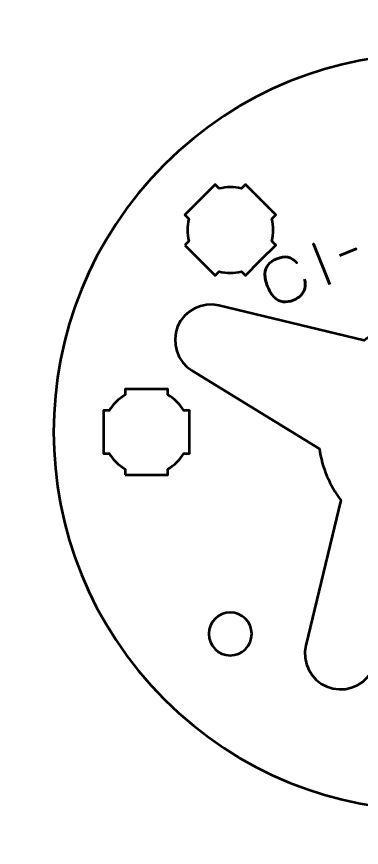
# Model space of a CAD drawing. Header units: centimetres. Extents: x -13.4 to -1.6, y -23.8 to -11.9.
# Drawn here: x -13.41 to -11, y -23.76 to -17.94 of the extents above; entities that cross this region are included whole.
import ezdxf

# ---------------------------------------------------------------- set-up
doc = ezdxf.new("R2010")
doc.units = ezdxf.units.CM
doc.header["$MEASUREMENT"] = 0
doc.layers.add('Layer 1', color=7, linetype='Continuous')

msp = doc.modelspace()

# ---------------------------------------------------------------- linework, layer by layer
at = {"layer": 'Layer 1', "lineweight": 53}
for points, knots in [([(-12.37382, -18.97614), (-11.33912, -17.94144), (-9.66088, -17.94144), (-8.62615, -18.97617), (-8.62615, -18.97617), (-7.59145, -20.01087), (-7.59145, -21.68911), (-8.62615, -22.72381), (-8.62615, -22.72381), (-9.66088, -23.75853), (-11.33912, -23.75853), (-12.37382, -22.72383), (-12.37382, -22.72383), (-13.40855, -21.68911), (-13.40855, -20.01087), (-12.37382, -18.97614)], [0, 0, 0, 0, 0.25, 0.25, 0.25, 0.25, 0.5, 0.5, 0.5, 0.5, 0.75, 0.75, 0.75, 0.75, 1, 1, 1, 1]), ([(-11.3859, -22.34399), (-11.3859, -22.34399), (-11.14161, -21.32786), (-11.14161, -21.32786), (-11.14161, -21.32786), (-11.21907, -21.22404), (-11.27188, -21.10077), (-11.29149, -20.96673), (-11.29149, -20.96673), (-11.29149, -20.96673), (-12.18211, -20.4203), (-12.18211, -20.4203), (-12.18211, -20.4203), (-12.18211, -20.4203), (-12.2177, -20.39442), (-12.2177, -20.39442), (-12.2177, -20.39442), (-12.2177, -20.39442), (-12.24731, -20.36243), (-12.24731, -20.36243), (-12.24731, -20.36243), (-12.24731, -20.36243), (-12.27158, -20.3258), (-12.27158, -20.3258), (-12.27158, -20.3258), (-12.27158, -20.3258), (-12.28904, -20.28514), (-12.28904, -20.28514), (-12.28904, -20.28514), (-12.28904, -20.28514), (-12.29851, -20.24177), (-12.29851, -20.24177), (-12.29851, -20.24177), (-12.29851, -20.24177), (-12.30091, -20.1979), (-12.30091, -20.1979), (-12.30091, -20.1979), (-12.30091, -20.1979), (-12.29552, -20.15384), (-12.29552, -20.15384), (-12.29552, -20.15384), (-12.29552, -20.15384), (-12.28251, -20.11207), (-12.28251, -20.11207), (-12.28251, -20.11207), (-12.28251, -20.11207), (-12.26187, -20.0726), (-12.26187, -20.0726), (-12.26187, -20.0726), (-12.26187, -20.0726), (-12.23453, -20.03764), (-12.23453, -20.03764), (-12.23453, -20.03764), (-12.23453, -20.03764), (-12.20181, -20.00832), (-12.20181, -20.00832), (-12.20181, -20.00832), (-12.20181, -20.00832), (-12.16475, -19.98509), (-12.16475, -19.98509), (-12.16475, -19.98509), (-12.16475, -19.98509), (-12.12366, -19.96867), (-12.12366, -19.96867), (-12.12366, -19.96867), (-12.12366, -19.96867), (-12.08028, -19.9592), (-12.08028, -19.9592), (-12.08028, -19.9592), (-12.08028, -19.9592), (-12.03673, -19.95752), (-12.03673, -19.95752), (-12.03673, -19.95752), (-12.03673, -19.95752), (-11.99326, -19.96438), (-11.99326, -19.96438), (-11.99326, -19.96438), (-11.99326, -19.96438), (-10.97784, -20.20838), (-10.97784, -20.20838), (-10.97784, -20.20838), (-10.87376, -20.13074), (-10.75015, -20.07786), (-10.61575, -20.05837), (-10.61575, -20.05837), (-10.61575, -20.05837), (-10.07031, -19.16787), (-10.07031, -19.16787), (-10.07031, -19.16787), (-10.07031, -19.16787), (-10.04443, -19.1323), (-10.04443, -19.1323), (-10.04443, -19.1323), (-10.04443, -19.1323), (-10.01215, -19.10194), (-10.01215, -19.10194), (-10.01215, -19.10194), (-10.01215, -19.10194), (-9.97478, -19.07798), (-9.97478, -19.07798), (-9.97478, -19.07798), (-9.97478, -19.07798), (-9.93412, -19.06054), (-9.93412, -19.06054), (-9.93412, -19.06054), (-9.93412, -19.06054), (-9.89148, -19.05076), (-9.89148, -19.05076), (-9.89148, -19.05076), (-9.89148, -19.05076), (-9.84761, -19.04835), (-9.84761, -19.04835), (-9.84761, -19.04835), (-9.84761, -19.04835), (-9.80355, -19.05374), (-9.80355, -19.05374), (-9.80355, -19.05374), (-9.80355, -19.05374), (-9.76179, -19.06675), (-9.76179, -19.06675), (-9.76179, -19.06675), (-9.76179, -19.06675), (-9.72232, -19.08739), (-9.72232, -19.08739), (-9.72232, -19.08739), (-9.72232, -19.08739), (-9.68734, -19.11474), (-9.68734, -19.11474), (-9.68734, -19.11474), (-9.68734, -19.11474), (-9.65802, -19.14746), (-9.65802, -19.14746), (-9.65802, -19.14746), (-9.65802, -19.14746), (-9.6348, -19.18452), (-9.6348, -19.18452), (-9.6348, -19.18452), (-9.6348, -19.18452), (-9.61838, -19.22561), (-9.61838, -19.22561), (-9.61838, -19.22561), (-9.61838, -19.22561), (-9.6089, -19.26897), (-9.6089, -19.26897), (-9.6089, -19.26897), (-9.6089, -19.26897), (-9.60753, -19.31327), (-9.60753, -19.31327), (-9.60753, -19.31327), (-9.60753, -19.31327), (-9.61438, -19.35672), (-9.61438, -19.35672), (-9.61438, -19.35672), (-9.61438, -19.35672), (-9.85839, -20.37214), (-9.85839, -20.37214), (-9.85839, -20.37214), (-9.78071, -20.47625), (-9.72783, -20.59991), (-9.70835, -20.73438), (-9.70835, -20.73438), (-9.70835, -20.73438), (-8.81788, -21.27966), (-8.81788, -21.27966), (-8.81788, -21.27966), (-8.81788, -21.27966), (-8.7823, -21.30555), (-8.7823, -21.30555), (-8.7823, -21.30555), (-8.7823, -21.30555), (-8.75268, -21.33754), (-8.75268, -21.33754), (-8.75268, -21.33754), (-8.75268, -21.33754), (-8.72872, -21.3749), (-8.72872, -21.3749), (-8.72872, -21.3749), (-8.72872, -21.3749), (-8.71127, -21.41556), (-8.71127, -21.41556), (-8.71127, -21.41556), (-8.71127, -21.41556), (-8.70149, -21.4582), (-8.70149, -21.4582), (-8.70149, -21.4582), (-8.70149, -21.4582), (-8.69909, -21.50206), (-8.69909, -21.50206), (-8.69909, -21.50206), (-8.69909, -21.50206), (-8.70447, -21.54613), (-8.70447, -21.54613), (-8.70447, -21.54613), (-8.70447, -21.54613), (-8.71779, -21.58863), (-8.71779, -21.58863), (-8.71779, -21.58863), (-8.71779, -21.58863), (-8.73812, -21.62737), (-8.73812, -21.62737), (-8.73812, -21.62737), (-8.73812, -21.62737), (-8.76547, -21.66233), (-8.76547, -21.66233), (-8.76547, -21.66233), (-8.76547, -21.66233), (-8.79819, -21.69165), (-8.79819, -21.69165), (-8.79819, -21.69165), (-8.79819, -21.69165), (-8.83555, -21.71561), (-8.83555, -21.71561), (-8.83555, -21.71561), (-8.83555, -21.71561), (-8.87665, -21.73203), (-8.87665, -21.73203), (-8.87665, -21.73203), (-8.87665, -21.73203), (-8.9197, -21.74077), (-8.9197, -21.74077), (-8.9197, -21.74077), (-8.9197, -21.74077), (-8.96327, -21.74245), (-8.96327, -21.74245), (-8.96327, -21.74245), (-8.96327, -21.74245), (-9.00673, -21.73559), (-9.00673, -21.73559), (-9.00673, -21.73559), (-9.00673, -21.73559), (-10.02281, -21.49209), (-10.02281, -21.49209), (-10.02281, -21.49209), (-10.12675, -21.56947), (-10.25012, -21.62217), (-10.38424, -21.64163), (-10.38424, -21.64163), (-10.38424, -21.64163), (-10.92998, -22.53284), (-10.92998, -22.53284), (-10.92998, -22.53284), (-10.92998, -22.53284), (-10.95585, -22.56842), (-10.95585, -22.56842), (-10.95585, -22.56842), (-10.95585, -22.56842), (-10.98815, -22.59877), (-10.98815, -22.59877), (-10.98815, -22.59877), (-10.98815, -22.59877), (-11.02552, -22.62273), (-11.02552, -22.62273), (-11.02552, -22.62273), (-11.02552, -22.62273), (-11.06588, -22.63945), (-11.06588, -22.63945), (-11.06588, -22.63945), (-11.06588, -22.63945), (-11.10881, -22.64996), (-11.10881, -22.64996), (-11.10881, -22.64996), (-11.10881, -22.64996), (-11.15237, -22.65164), (-11.15237, -22.65164), (-11.15237, -22.65164), (-11.15237, -22.65164), (-11.19645, -22.64624), (-11.19645, -22.64624), (-11.19645, -22.64624), (-11.19645, -22.64624), (-11.23894, -22.63293), (-11.23894, -22.63293), (-11.23894, -22.63293), (-11.23894, -22.63293), (-11.27768, -22.61259), (-11.27768, -22.61259), (-11.27768, -22.61259), (-11.27768, -22.61259), (-11.31264, -22.58525), (-11.31264, -22.58525), (-11.31264, -22.58525), (-11.31264, -22.58525), (-11.34227, -22.55326), (-11.34227, -22.55326), (-11.34227, -22.55326), (-11.34227, -22.55326), (-11.3652, -22.51547), (-11.3652, -22.51547), (-11.3652, -22.51547), (-11.3652, -22.51547), (-11.38191, -22.47511), (-11.38191, -22.47511), (-11.38191, -22.47511), (-11.38191, -22.47511), (-11.3914, -22.43174), (-11.3914, -22.43174), (-11.3914, -22.43174), (-11.3914, -22.43174), (-11.39276, -22.38745), (-11.39276, -22.38745), (-11.39276, -22.38745), (-11.39276, -22.38745), (-11.3859, -22.34399), (-11.3859, -22.34399)], [0, 0, 0, 0, 0.0131579, 0.0131579, 0.0131579, 0.0131579, 0.0263158, 0.0263158, 0.0263158, 0.0263158, 0.0394737, 0.0394737, 0.0394737, 0.0394737, 0.0526316, 0.0526316, 0.0526316, 0.0526316, 0.0657895, 0.0657895, 0.0657895, 0.0657895, 0.0789474, 0.0789474, 0.0789474, 0.0789474, 0.0921053, 0.0921053, 0.0921053, 0.0921053, 0.1052632, 0.1052632, 0.1052632, 0.1052632, 0.1184211, 0.1184211, 0.1184211, 0.1184211, 0.1315789, 0.1315789, 0.1315789, 0.1315789, 0.1447368, 0.1447368, 0.1447368, 0.1447368, 0.1578947, 0.1578947, 0.1578947, 0.1578947, 0.1710526, 0.1710526, 0.1710526, 0.1710526, 0.1842105, 0.1842105, 0.1842105, 0.1842105, 0.1973684, 0.1973684, 0.1973684, 0.1973684, 0.2105263, 0.2105263, 0.2105263, 0.2105263, 0.2236842, 0.2236842, 0.2236842, 0.2236842, 0.2368421, 0.2368421, 0.2368421, 0.2368421, 0.25, 0.25, 0.25, 0.25, 0.2631579, 0.2631579, 0.2631579, 0.2631579, 0.2763158, 0.2763158, 0.2763158, 0.2763158, 0.2894737, 0.2894737, 0.2894737, 0.2894737, 0.3026316, 0.3026316, 0.3026316, 0.3026316, 0.3157895, 0.3157895, 0.3157895, 0.3157895, 0.3289474, 0.3289474, 0.3289474, 0.3289474, 0.3421053, 0.3421053, 0.3421053, 0.3421053, 0.3552632, 0.3552632, 0.3552632, 0.3552632, 0.3684211, 0.3684211, 0.3684211, 0.3684211, 0.3815789, 0.3815789, 0.3815789, 0.3815789, 0.3947368, 0.3947368, 0.3947368, 0.3947368, 0.4078947, 0.4078947, 0.4078947, 0.4078947, 0.4210526, 0.4210526, 0.4210526, 0.4210526, 0.4342105, 0.4342105, 0.4342105, 0.4342105, 0.4473684, 0.4473684, 0.4473684, 0.4473684, 0.4605263, 0.4605263, 0.4605263, 0.4605263, 0.4736842, 0.4736842, 0.4736842, 0.4736842, 0.4868421, 0.4868421, 0.4868421, 0.4868421, 0.5, 0.5, 0.5, 0.5, 0.5131579, 0.5131579, 0.5131579, 0.5131579, 0.5263158, 0.5263158, 0.5263158, 0.5263158, 0.5394737, 0.5394737, 0.5394737, 0.5394737, 0.5526316, 0.5526316, 0.5526316, 0.5526316, 0.5657895, 0.5657895, 0.5657895, 0.5657895, 0.5789474, 0.5789474, 0.5789474, 0.5789474, 0.5921053, 0.5921053, 0.5921053, 0.5921053, 0.6052632, 0.6052632, 0.6052632, 0.6052632, 0.6184211, 0.6184211, 0.6184211, 0.6184211, 0.6315789, 0.6315789, 0.6315789, 0.6315789, 0.6447368, 0.6447368, 0.6447368, 0.6447368, 0.6578947, 0.6578947, 0.6578947, 0.6578947, 0.6710526, 0.6710526, 0.6710526, 0.6710526, 0.6842105, 0.6842105, 0.6842105, 0.6842105, 0.6973684, 0.6973684, 0.6973684, 0.6973684, 0.7105263, 0.7105263, 0.7105263, 0.7105263, 0.7236842, 0.7236842, 0.7236842, 0.7236842, 0.7368421, 0.7368421, 0.7368421, 0.7368421, 0.75, 0.75, 0.75, 0.75, 0.7631579, 0.7631579, 0.7631579, 0.7631579, 0.7763158, 0.7763158, 0.7763158, 0.7763158, 0.7894737, 0.7894737, 0.7894737, 0.7894737, 0.8026316, 0.8026316, 0.8026316, 0.8026316, 0.8157895, 0.8157895, 0.8157895, 0.8157895, 0.8289474, 0.8289474, 0.8289474, 0.8289474, 0.8421053, 0.8421053, 0.8421053, 0.8421053, 0.8552632, 0.8552632, 0.8552632, 0.8552632, 0.8684211, 0.8684211, 0.8684211, 0.8684211, 0.8815789, 0.8815789, 0.8815789, 0.8815789, 0.8947368, 0.8947368, 0.8947368, 0.8947368, 0.9078947, 0.9078947, 0.9078947, 0.9078947, 0.9210526, 0.9210526, 0.9210526, 0.9210526, 0.9342105, 0.9342105, 0.9342105, 0.9342105, 0.9473684, 0.9473684, 0.9473684, 0.9473684, 0.9605263, 0.9605263, 0.9605263, 0.9605263, 0.9736842, 0.9736842, 0.9736842, 0.9736842, 0.9868421, 0.9868421, 0.9868421, 0.9868421, 1, 1, 1, 1]), ([(-12.23245, -19.5418), (-12.23245, -19.5418), (-12.20403, -19.51337), (-12.20403, -19.51337), (-12.20403, -19.51337), (-12.2176, -19.46257), (-12.21758, -19.40891), (-12.20401, -19.35811), (-12.20401, -19.35811), (-12.20401, -19.35811), (-12.23245, -19.32967), (-12.23245, -19.32967), (-12.23245, -19.32967), (-12.23245, -19.32967), (-12.02032, -19.11754), (-12.02032, -19.11754), (-12.02032, -19.11754), (-12.02032, -19.11754), (-11.9919, -19.14595), (-11.9919, -19.14595), (-11.9919, -19.14595), (-11.94109, -19.13238), (-11.88739, -19.13235), (-11.83656, -19.14591), (-11.83656, -19.14591), (-11.83656, -19.14591), (-11.80819, -19.11754), (-11.80819, -19.11754), (-11.80819, -19.11754), (-11.80819, -19.11754), (-11.70536, -19.22036), (-11.70536, -19.22036), (-11.70536, -19.22036), (-11.70536, -19.22036), (-11.70203, -19.22361), (-11.70203, -19.22361), (-11.70203, -19.22361), (-11.70203, -19.22361), (-11.69879, -19.22693), (-11.69879, -19.22693), (-11.69879, -19.22693), (-11.69879, -19.22693), (-11.59606, -19.32967), (-11.59606, -19.32967), (-11.59606, -19.32967), (-11.59606, -19.32967), (-11.62439, -19.358), (-11.62439, -19.358), (-11.62439, -19.358), (-11.6108, -19.40886), (-11.61079, -19.4626), (-11.62438, -19.51347), (-11.62438, -19.51347), (-11.62438, -19.51347), (-11.59606, -19.5418), (-11.59606, -19.5418), (-11.59606, -19.5418), (-11.59606, -19.5418), (-11.69737, -19.64311), (-11.69737, -19.64311), (-11.69737, -19.64311), (-11.69737, -19.64311), (-11.70203, -19.64789), (-11.70203, -19.64789), (-11.70203, -19.64789), (-11.70203, -19.64789), (-11.70681, -19.65255), (-11.70681, -19.65255), (-11.70681, -19.65255), (-11.70681, -19.65255), (-11.80819, -19.75393), (-11.80819, -19.75393), (-11.80819, -19.75393), (-11.80819, -19.75393), (-11.83654, -19.72558), (-11.83654, -19.72558), (-11.83654, -19.72558), (-11.88739, -19.73914), (-11.9411, -19.73913), (-11.99193, -19.72554), (-11.99193, -19.72554), (-11.99193, -19.72554), (-12.02032, -19.75393), (-12.02032, -19.75393), (-12.02032, -19.75393), (-12.02032, -19.75393), (-12.23245, -19.5418), (-12.23245, -19.5418)], [0, 0, 0, 0, 0.0454545, 0.0454545, 0.0454545, 0.0454545, 0.0909091, 0.0909091, 0.0909091, 0.0909091, 0.1363636, 0.1363636, 0.1363636, 0.1363636, 0.1818182, 0.1818182, 0.1818182, 0.1818182, 0.2272727, 0.2272727, 0.2272727, 0.2272727, 0.2727273, 0.2727273, 0.2727273, 0.2727273, 0.3181818, 0.3181818, 0.3181818, 0.3181818, 0.3636364, 0.3636364, 0.3636364, 0.3636364, 0.4090909, 0.4090909, 0.4090909, 0.4090909, 0.4545455, 0.4545455, 0.4545455, 0.4545455, 0.5, 0.5, 0.5, 0.5, 0.5454545, 0.5454545, 0.5454545, 0.5454545, 0.5909091, 0.5909091, 0.5909091, 0.5909091, 0.6363636, 0.6363636, 0.6363636, 0.6363636, 0.6818182, 0.6818182, 0.6818182, 0.6818182, 0.7272727, 0.7272727, 0.7272727, 0.7272727, 0.7727273, 0.7727273, 0.7727273, 0.7727273, 0.8181818, 0.8181818, 0.8181818, 0.8181818, 0.8636364, 0.8636364, 0.8636364, 0.8636364, 0.9090909, 0.9090909, 0.9090909, 0.9090909, 0.9545455, 0.9545455, 0.9545455, 0.9545455, 1, 1, 1, 1]), ([(-12.65004, -21.14995), (-12.65004, -21.14995), (-12.65004, -21.10975), (-12.65004, -21.10975), (-12.65004, -21.10975), (-12.69556, -21.08342), (-12.73349, -21.04546), (-12.75982, -20.99995), (-12.75982, -20.99995), (-12.75982, -20.99995), (-12.80004, -20.99995), (-12.80004, -20.99995), (-12.80004, -20.99995), (-12.80004, -20.99995), (-12.80004, -20.69995), (-12.80004, -20.69995), (-12.80004, -20.69995), (-12.80004, -20.69995), (-12.75985, -20.69995), (-12.75985, -20.69995), (-12.75985, -20.69995), (-12.73352, -20.65442), (-12.69557, -20.61643), (-12.65004, -20.59007), (-12.65004, -20.59007), (-12.65004, -20.59007), (-12.65004, -20.54995), (-12.65004, -20.54995), (-12.65004, -20.54995), (-12.65004, -20.54995), (-12.50462, -20.54995), (-12.50462, -20.54995), (-12.50462, -20.54995), (-12.50462, -20.54995), (-12.49997, -20.54989), (-12.49997, -20.54989), (-12.49997, -20.54989), (-12.49997, -20.54989), (-12.49533, -20.54995), (-12.49533, -20.54995), (-12.49533, -20.54995), (-12.49533, -20.54995), (-12.35004, -20.54995), (-12.35004, -20.54995), (-12.35004, -20.54995), (-12.35004, -20.54995), (-12.35004, -20.59002), (-12.35004, -20.59002), (-12.35004, -20.59002), (-12.30447, -20.61637), (-12.26646, -20.65437), (-12.2401, -20.69995), (-12.2401, -20.69995), (-12.2401, -20.69995), (-12.20004, -20.69995), (-12.20004, -20.69995), (-12.20004, -20.69995), (-12.20004, -20.69995), (-12.20004, -20.84323), (-12.20004, -20.84323), (-12.20004, -20.84323), (-12.20004, -20.84323), (-12.19996, -20.8499), (-12.19996, -20.8499), (-12.19996, -20.8499), (-12.19996, -20.8499), (-12.20004, -20.85658), (-12.20004, -20.85658), (-12.20004, -20.85658), (-12.20004, -20.85658), (-12.20004, -20.99995), (-12.20004, -20.99995), (-12.20004, -20.99995), (-12.20004, -20.99995), (-12.24014, -20.99995), (-12.24014, -20.99995), (-12.24014, -20.99995), (-12.2665, -21.04549), (-12.30449, -21.08347), (-12.35004, -21.1098), (-12.35004, -21.1098), (-12.35004, -21.1098), (-12.35004, -21.14995), (-12.35004, -21.14995), (-12.35004, -21.14995), (-12.35004, -21.14995), (-12.65004, -21.14995), (-12.65004, -21.14995)], [0, 0, 0, 0, 0.0454545, 0.0454545, 0.0454545, 0.0454545, 0.0909091, 0.0909091, 0.0909091, 0.0909091, 0.1363636, 0.1363636, 0.1363636, 0.1363636, 0.1818182, 0.1818182, 0.1818182, 0.1818182, 0.2272727, 0.2272727, 0.2272727, 0.2272727, 0.2727273, 0.2727273, 0.2727273, 0.2727273, 0.3181818, 0.3181818, 0.3181818, 0.3181818, 0.3636364, 0.3636364, 0.3636364, 0.3636364, 0.4090909, 0.4090909, 0.4090909, 0.4090909, 0.4545455, 0.4545455, 0.4545455, 0.4545455, 0.5, 0.5, 0.5, 0.5, 0.5454545, 0.5454545, 0.5454545, 0.5454545, 0.5909091, 0.5909091, 0.5909091, 0.5909091, 0.6363636, 0.6363636, 0.6363636, 0.6363636, 0.6818182, 0.6818182, 0.6818182, 0.6818182, 0.7272727, 0.7272727, 0.7272727, 0.7272727, 0.7727273, 0.7727273, 0.7727273, 0.7727273, 0.8181818, 0.8181818, 0.8181818, 0.8181818, 0.8636364, 0.8636364, 0.8636364, 0.8636364, 0.9090909, 0.9090909, 0.9090909, 0.9090909, 0.9545455, 0.9545455, 0.9545455, 0.9545455, 1, 1, 1, 1]), ([(-11.91423, -22.11418), (-11.8314, -22.11418), (-11.76423, -22.18135), (-11.76423, -22.26418), (-11.76423, -22.26418), (-11.76423, -22.34701), (-11.8314, -22.41418), (-11.91423, -22.41418), (-11.91423, -22.41418), (-11.99706, -22.41418), (-12.06423, -22.34701), (-12.06423, -22.26418), (-12.06423, -22.26418), (-12.06423, -22.18135), (-11.99706, -22.11418), (-11.91423, -22.11418)], [0, 0, 0, 0, 0.25, 0.25, 0.25, 0.25, 0.5, 0.5, 0.5, 0.5, 0.75, 0.75, 0.75, 0.75, 1, 1, 1, 1])]:
    msp.add_open_spline(points, degree=3, knots=knots, dxfattribs=at)
at = {"layer": 'Layer 1', "color": 5, "lineweight": 53}
for points, knots in [([(-11.21812, -19.81649), (-11.21812, -19.81649), (-11.33242, -19.53347), (-11.33242, -19.53347), (-11.33242, -19.53347), (-11.33242, -19.53347), (-11.21812, -19.81649), (-11.21812, -19.81649)], [0, 0, 0, 0, 0.5, 0.5, 0.5, 0.5, 1, 1, 1, 1]), ([(-11.1478, -19.61419), (-11.1478, -19.61419), (-11.03358, -19.56805), (-11.03358, -19.56805), (-11.03358, -19.56805), (-11.03358, -19.56805), (-11.1478, -19.61419), (-11.1478, -19.61419)], [0, 0, 0, 0, 0.5, 0.5, 0.5, 0.5, 1, 1, 1, 1]), ([(-11.39419, -19.78055), (-11.38939, -19.80473), (-11.38915, -19.82618), (-11.39361, -19.84484), (-11.39361, -19.84484), (-11.39808, -19.8635), (-11.40698, -19.87958), (-11.42022, -19.89308), (-11.42022, -19.89308), (-11.43346, -19.90658), (-11.45083, -19.91765), (-11.4723, -19.92628), (-11.4723, -19.92628), (-11.49842, -19.93692), (-11.52259, -19.9408), (-11.54493, -19.93792), (-11.54493, -19.93792), (-11.56727, -19.93505), (-11.5875, -19.92485), (-11.60569, -19.90733), (-11.60569, -19.90733), (-11.62388, -19.88975), (-11.63975, -19.86435), (-11.65329, -19.83093), (-11.65329, -19.83093), (-11.66668, -19.79758), (-11.67292, -19.76831), (-11.67207, -19.74306), (-11.67207, -19.74306), (-11.67114, -19.71781), (-11.66369, -19.69642), (-11.64963, -19.67877), (-11.64963, -19.67877), (-11.63558, -19.66111), (-11.61549, -19.64711), (-11.58936, -19.63661), (-11.58936, -19.63661), (-11.56146, -19.6252), (-11.53568, -19.62177), (-11.51201, -19.62613), (-11.51201, -19.62613), (-11.48834, -19.6305), (-11.46708, -19.64346), (-11.44821, -19.665), (-11.44821, -19.665), (-11.46708, -19.64346), (-11.48834, -19.6305), (-11.51201, -19.62613), (-11.51201, -19.62613), (-11.53568, -19.62177), (-11.56146, -19.6252), (-11.58936, -19.63661), (-11.58936, -19.63661), (-11.61549, -19.64711), (-11.63558, -19.66111), (-11.64963, -19.67877), (-11.64963, -19.67877), (-11.66369, -19.69642), (-11.67114, -19.71781), (-11.67207, -19.74306), (-11.67207, -19.74306), (-11.67292, -19.76831), (-11.66668, -19.79758), (-11.65329, -19.83093), (-11.65329, -19.83093), (-11.63975, -19.86435), (-11.62388, -19.88975), (-11.60569, -19.90733), (-11.60569, -19.90733), (-11.5875, -19.92485), (-11.56727, -19.93505), (-11.54493, -19.93792), (-11.54493, -19.93792), (-11.52259, -19.9408), (-11.49842, -19.93692), (-11.4723, -19.92628), (-11.4723, -19.92628), (-11.45083, -19.91765), (-11.43346, -19.90658), (-11.42022, -19.89308), (-11.42022, -19.89308), (-11.40698, -19.87958), (-11.39808, -19.8635), (-11.39361, -19.84484), (-11.39361, -19.84484), (-11.38915, -19.82618), (-11.38939, -19.80473), (-11.39419, -19.78055)], [0, 0, 0, 0, 0.0454545, 0.0454545, 0.0454545, 0.0454545, 0.0909091, 0.0909091, 0.0909091, 0.0909091, 0.1363636, 0.1363636, 0.1363636, 0.1363636, 0.1818182, 0.1818182, 0.1818182, 0.1818182, 0.2272727, 0.2272727, 0.2272727, 0.2272727, 0.2727273, 0.2727273, 0.2727273, 0.2727273, 0.3181818, 0.3181818, 0.3181818, 0.3181818, 0.3636364, 0.3636364, 0.3636364, 0.3636364, 0.4090909, 0.4090909, 0.4090909, 0.4090909, 0.4545455, 0.4545455, 0.4545455, 0.4545455, 0.5, 0.5, 0.5, 0.5, 0.5454545, 0.5454545, 0.5454545, 0.5454545, 0.5909091, 0.5909091, 0.5909091, 0.5909091, 0.6363636, 0.6363636, 0.6363636, 0.6363636, 0.6818182, 0.6818182, 0.6818182, 0.6818182, 0.7272727, 0.7272727, 0.7272727, 0.7272727, 0.7727273, 0.7727273, 0.7727273, 0.7727273, 0.8181818, 0.8181818, 0.8181818, 0.8181818, 0.8636364, 0.8636364, 0.8636364, 0.8636364, 0.9090909, 0.9090909, 0.9090909, 0.9090909, 0.9545455, 0.9545455, 0.9545455, 0.9545455, 1, 1, 1, 1])]:
    msp.add_open_spline(points, degree=3, knots=knots, dxfattribs=at)

doc.saveas('drawing.dxf')
